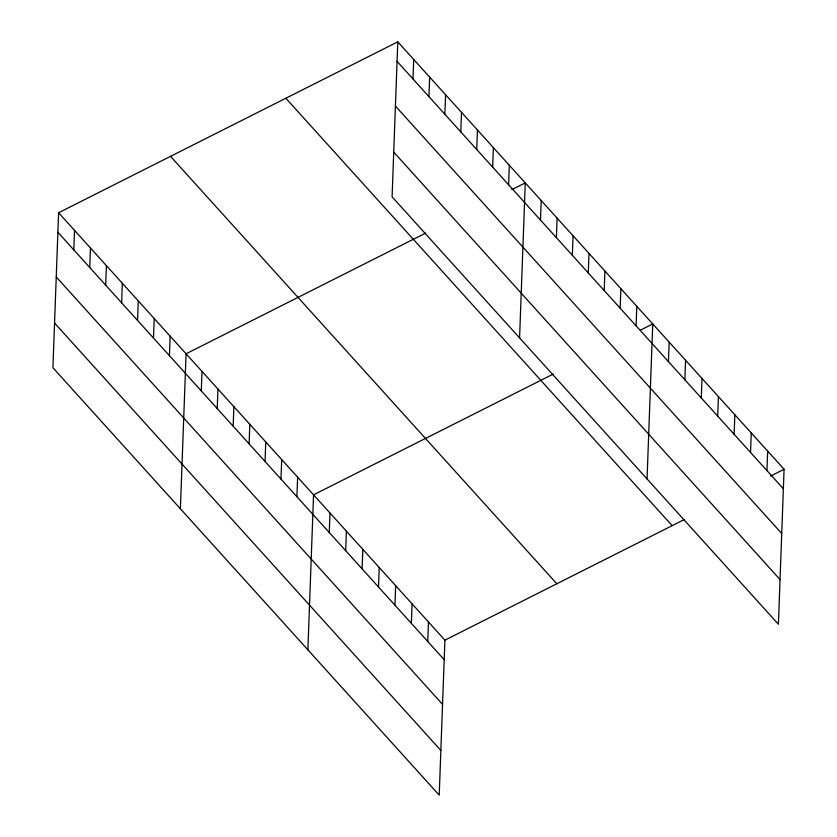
<?xml version="1.0" encoding="UTF-8"?>
<svg xmlns="http://www.w3.org/2000/svg" width="837" height="837" viewBox="0 0 837 837"><rect width="100%" height="100%" fill="white"/><g stroke="black" fill="none" stroke-linecap="round" stroke-linejoin="round"><path stroke-width="1.26" d="M58.6 212.744L52.919 367.736L439.216 795.15L444.907 640.159L58.6 212.744L397.784 41.85L784.081 469.264L778.4 624.256L392.093 196.841L397.784 41.85M73.813 249.886L74.535 230.374M89.758 267.516L90.469 248.003M105.692 285.145L106.404 265.632M121.627 302.774L122.338 283.272M137.561 320.404L138.272 300.901M153.495 338.043L154.207 318.531M169.43 355.673L170.141 336.16M180.394 508.781L186.076 353.789L425.646 233.094M201.298 390.931L202.01 371.419M217.233 408.561L217.944 389.048M233.167 426.19L233.889 406.688M249.102 443.819L249.824 424.317M265.036 461.459L265.758 441.946M280.97 479.088L281.692 459.576M296.905 496.718L297.627 477.205M307.88 649.826L313.561 494.834L553.121 374.139M329.265 532.51L329.977 513.008M345.681 550.683L346.392 531.171M362.097 568.846L362.819 549.334M378.512 587.009L379.234 567.496M412.997 78.992L413.719 59.479M394.938 605.172L395.65 585.67M428.931 96.621L429.653 77.109M411.354 623.335L412.066 603.833M444.865 114.25L445.587 94.738M427.77 641.508L428.481 621.996M460.8 131.88L461.522 112.378M476.745 149.509L477.456 130.007M492.679 167.149L493.391 147.636M508.614 184.778L509.325 165.266M519.578 337.886L525.259 182.895L511.825 189.664M540.482 220.037L541.194 200.524M556.417 237.666L557.128 218.164M572.351 255.295L573.063 235.793M588.285 272.935L588.997 253.423M604.22 290.565L604.931 271.052M620.154 308.194L620.866 288.681M636.089 325.823L636.811 306.311M647.053 478.931L652.745 323.94L640.431 330.144M668.439 361.615L669.161 342.113M684.865 379.789L685.576 360.276M701.28 397.952L701.992 378.439M717.696 416.115L718.418 396.602M734.112 434.277L734.834 414.775M750.538 452.44L751.249 432.938M766.954 470.614L767.665 451.101M444.907 640.159L684.467 519.463M770.657 476.033L784.081 469.264M397.062 61.363L783.369 488.777M395.42 106.069L781.727 533.483M393.735 152.135L780.042 579.549M285.846 98.243L672.153 525.657M170.528 156.352L556.835 583.766M57.879 232.257L444.185 659.671M56.246 276.963L442.553 704.377M54.551 323.03L440.858 750.444"/></g></svg>
